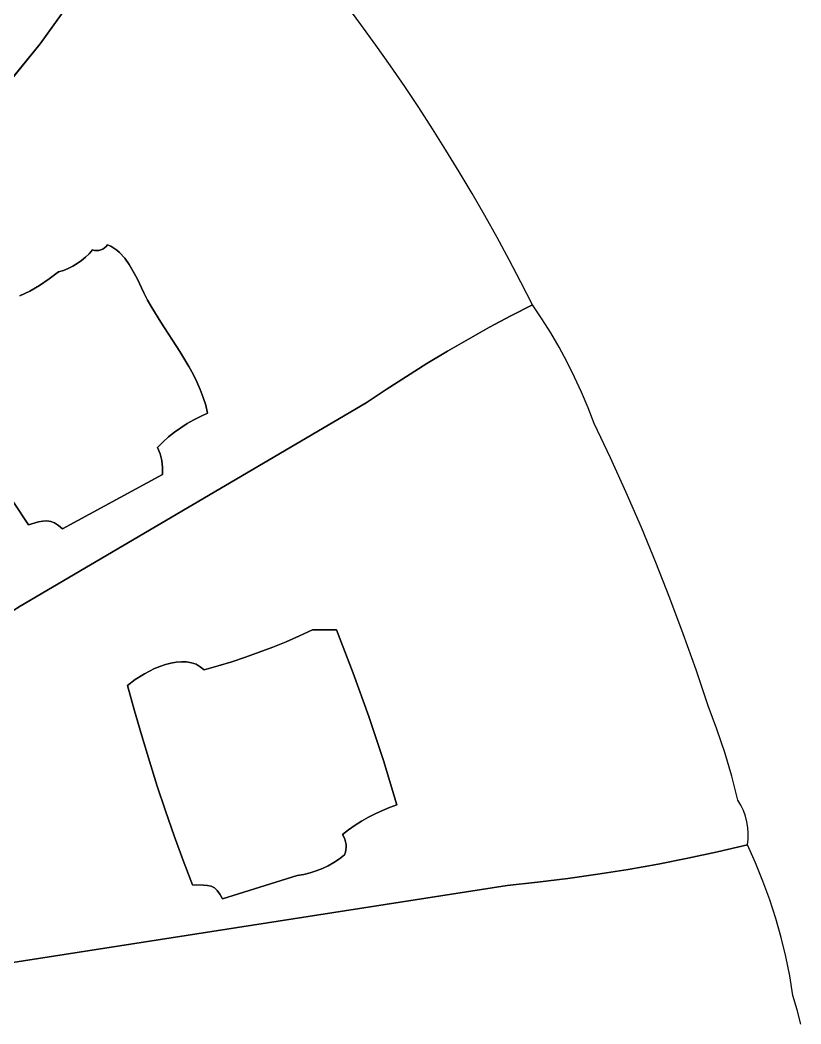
# Model space of a CAD drawing. Header units: inches. Extents: x 37.5 to 70.3, y 17.4 to 61.6.
# Drawn here: x 64.35 to 69.43, y 35.59 to 42.12 of the extents above; entities that cross this region are included whole.
import ezdxf

# ---------------------------------------------------------------- set-up
doc = ezdxf.new("R2010")
doc.units = ezdxf.units.IN
doc.layers.add('SURFACES_FOR_SKETCHUP', color=7, linetype='Continuous')

msp = doc.modelspace()

# ---------------------------------------------------------------- linework, layer by layer
at = {"layer": 'SURFACES_FOR_SKETCHUP'}
for points, invisible_edges in [([(63.5474, 42.1031), (64.7668, 42.3424), (63.4021, 42.2186)], 3), ([(64.7668, 42.3424), (63.5474, 42.1031), (64.6237, 42.1543)], 3), ([(64.9645, 40.6353), (66.4724, 42.2195), (64.6237, 42.1543)], 11), ([(64.9835, 40.6214), (66.4724, 42.2195), (64.9645, 40.6353)], 3), ([(66.4724, 42.2195), (64.9835, 40.6214), (66.5705, 42.0876)], 3), ([(63.6882, 41.9822), (64.6237, 42.1543), (63.5474, 42.1031)], 3), ([(64.6237, 42.1543), (63.6882, 41.9822), (64.4859, 41.9621)], 3), ([(64.6237, 42.1543), (64.4859, 41.9621), (64.9229, 40.6566)], 10), ([(64.9229, 40.6566), (64.9443, 40.6471), (64.6237, 42.1543)], 10), ([(64.9443, 40.6471), (64.9645, 40.6353), (64.6237, 42.1543)], 10), ([(65.0015, 40.6056), (66.5705, 42.0876), (64.9835, 40.6214)], 3), ([(66.5705, 42.0876), (65.0015, 40.6056), (66.667, 41.9544)], 3), ([(63.6711, 41.8793), (64.4859, 41.9621), (63.6826, 41.93)], 3), ([(64.4859, 41.9621), (63.6711, 41.8793), (63.9365, 41.2935)], 3), ([(63.6826, 41.93), (64.4859, 41.9621), (63.6882, 41.9822)], 3), ([(64.4859, 41.9621), (63.9365, 41.2935), (64.8254, 40.6238)], 10), ([(64.8254, 40.6238), (64.9229, 40.6566), (64.4859, 41.9621)], 11), ([(65.0343, 40.5692), (66.667, 41.9544), (65.0015, 40.6056)], 3), ([(66.667, 41.9544), (65.0343, 40.5692), (66.7616, 41.82)], 3), ([(65.0638, 40.5278), (66.7616, 41.82), (65.0343, 40.5692)], 3), ([(66.7616, 41.82), (65.0638, 40.5278), (66.8546, 41.6844)], 3), ([(65.0903, 40.483), (66.8546, 41.6844), (65.0638, 40.5278)], 3), ([(66.8546, 41.6844), (65.0903, 40.483), (66.9457, 41.5477)], 3), ([(65.1146, 40.4366), (66.9457, 41.5477), (65.0903, 40.483)], 3), ([(66.9457, 41.5477), (65.1146, 40.4366), (67.0351, 41.4098)], 3), ([(65.1586, 40.3455), (67.0351, 41.4098), (65.1146, 40.4366)], 3), ([(65.1835, 40.2978), (67.0351, 41.4098), (65.1586, 40.3455)], 3), ([(65.2104, 40.2502), (67.0351, 41.4098), (65.1835, 40.2978)], 3), ([(65.2691, 40.155), (67.0351, 41.4098), (65.2104, 40.2502)], 3), ([(67.0351, 41.4098), (65.2691, 40.155), (67.1227, 41.2707)], 3), ([(64.0737, 40.2944), (64.4179, 40.3554), (63.9365, 41.2935)], 11), ([(64.4808, 40.3925), (63.9365, 41.2935), (64.4179, 40.3554)], 3), ([(64.5429, 40.4346), (63.9365, 41.2935), (64.4808, 40.3925)], 3), ([(64.6048, 40.48), (63.9365, 41.2935), (64.5429, 40.4346)], 3), ([(64.6048, 40.48), (64.8254, 40.6238), (63.9365, 41.2935)], 11), ([(67.1227, 41.2707), (65.2691, 40.155), (66.866, 39.8013)], 11), ([(67.1227, 41.2707), (66.866, 39.8013), (67.2084, 41.1305)], 3), ([(66.9993, 39.8844), (67.2084, 41.1305), (66.866, 39.8013)], 3), ([(67.2084, 41.1305), (66.9993, 39.8844), (67.2924, 40.9892)], 3), ([(67.1338, 39.9652), (67.2924, 40.9892), (66.9993, 39.8844)], 3), ([(67.2924, 40.9892), (67.1338, 39.9652), (67.3745, 40.8468)], 3), ([(67.1338, 39.9652), (67.2697, 40.0439), (67.3745, 40.8468)], 10), ([(67.4549, 40.7033), (67.3745, 40.8468), (67.2697, 40.0439)], 10), ([(67.4549, 40.7033), (67.2697, 40.0439), (67.5333, 40.5588)], 3), ([(64.8254, 40.6238), (64.8797, 40.6238), (64.9229, 40.6566)], 11), ([(64.8797, 40.6238), (64.8921, 40.6292), (64.9229, 40.6566)], 10), ([(64.9229, 40.6566), (64.8921, 40.6292), (64.914, 40.6456)], 3), ([(64.9037, 40.6364), (64.914, 40.6456), (64.8921, 40.6292)], 2), ([(64.9037, 40.6364), (64.8921, 40.6292), (64.9645, 40.6353)], 10), ([(64.9835, 40.6214), (64.9645, 40.6353), (64.8921, 40.6292)], 10), ([(64.9443, 40.6471), (64.914, 40.6456), (64.9037, 40.6364)], 9), ([(64.9443, 40.6471), (64.9037, 40.6364), (64.9645, 40.6353)], 3), ([(64.9443, 40.6471), (64.9229, 40.6566), (64.914, 40.6456)], 8), ([(64.6048, 40.48), (64.7264, 40.5345), (64.8254, 40.6238)], 11), ([(64.7264, 40.5345), (64.7536, 40.5538), (64.8254, 40.6238)], 10), ([(64.8254, 40.6238), (64.7536, 40.5538), (64.8033, 40.5986)], 3), ([(64.7793, 40.5752), (64.8033, 40.5986), (64.7536, 40.5538)], 2), ([(64.7793, 40.5752), (64.7536, 40.5538), (65.0638, 40.5278)], 10), ([(64.7793, 40.5752), (64.8665, 40.6205), (64.8033, 40.5986)], 3), ([(64.8665, 40.6205), (64.7793, 40.5752), (65.0638, 40.5278)], 11), ([(64.8391, 40.6205), (64.8254, 40.6238), (64.8033, 40.5986)], 8), ([(64.8391, 40.6205), (64.8033, 40.5986), (64.8529, 40.6194)], 3), ([(64.8529, 40.6194), (64.8033, 40.5986), (64.8665, 40.6205)], 3), ([(64.8254, 40.6238), (64.8391, 40.6205), (64.8665, 40.6205)], 10), ([(64.8797, 40.6238), (64.8254, 40.6238), (64.8665, 40.6205)], 3), ([(64.8529, 40.6194), (64.8665, 40.6205), (64.8391, 40.6205)], 2), ([(64.8797, 40.6238), (64.8665, 40.6205), (65.0343, 40.5692)], 10), ([(65.0638, 40.5278), (65.0343, 40.5692), (64.8665, 40.6205)], 10), ([(64.8921, 40.6292), (64.8797, 40.6238), (65.0015, 40.6056)], 10), ([(65.0343, 40.5692), (65.0015, 40.6056), (64.8797, 40.6238)], 10), ([(65.0015, 40.6056), (64.9835, 40.6214), (64.8921, 40.6292)], 10), ([(64.7264, 40.5345), (64.6048, 40.48), (64.6978, 40.5174)], 3), ([(64.6048, 40.48), (64.6369, 40.4901), (64.6978, 40.5174)], 10), ([(64.6679, 40.5026), (64.6978, 40.5174), (64.6369, 40.4901)], 2), ([(64.6679, 40.5026), (64.6369, 40.4901), (65.1835, 40.2978)], 10), ([(64.6978, 40.5174), (64.6679, 40.5026), (65.1586, 40.3455)], 10), ([(65.1835, 40.2978), (65.1586, 40.3455), (64.6679, 40.5026)], 10), ([(64.7264, 40.5345), (64.6978, 40.5174), (65.1146, 40.4366)], 10), ([(65.1586, 40.3455), (65.1146, 40.4366), (64.6978, 40.5174)], 10), ([(64.7536, 40.5538), (64.7264, 40.5345), (65.1146, 40.4366)], 10), ([(65.0903, 40.483), (65.0638, 40.5278), (64.7536, 40.5538)], 10), ([(65.1146, 40.4366), (65.0903, 40.483), (64.7536, 40.5538)], 10), ([(67.4068, 40.1204), (67.5333, 40.5588), (67.2697, 40.0439)], 3), ([(67.5333, 40.5588), (67.4068, 40.1204), (67.6099, 40.4133)], 3), ([(64.6369, 40.4901), (64.6048, 40.48), (64.5429, 40.4346)], 8), ([(64.6369, 40.4901), (64.5429, 40.4346), (65.1835, 40.2978)], 11), ([(64.4808, 40.3925), (64.4179, 40.3554), (65.2691, 40.155)], 10), ([(64.5429, 40.4346), (64.4808, 40.3925), (65.2104, 40.2502)], 10), ([(65.2691, 40.155), (65.2104, 40.2502), (64.4808, 40.3925)], 10), ([(65.2104, 40.2502), (65.1835, 40.2978), (64.5429, 40.4346)], 10), ([(67.5451, 40.1946), (67.6099, 40.4133), (67.4068, 40.1204)], 3), ([(67.6847, 40.2667), (67.6099, 40.4133), (67.5451, 40.1946)], 2), ([(65.2478, 39.34), (64.3538, 40.3245), (64.0403, 39.4397)], 11), ([(64.4179, 40.3554), (64.0737, 40.2944), (64.3538, 40.3245)], 3), ([(64.3538, 40.3245), (65.2478, 39.34), (64.4179, 40.3554)], 3), ([(64.4179, 40.3554), (65.2478, 39.34), (65.2691, 40.155)], 11), ([(67.6847, 40.2667), (67.5451, 40.1946), (67.7458, 40.1765)], 2), ([(67.5451, 40.1946), (67.4068, 40.1204), (67.8039, 40.0844)], 10), ([(67.7458, 40.1765), (67.5451, 40.1946), (67.8039, 40.0844)], 3), ([(65.2829, 39.3751), (65.2691, 40.155), (65.2478, 39.34)], 3), ([(65.3932, 39.9631), (66.7342, 39.7161), (65.2691, 40.155)], 3), ([(66.866, 39.8013), (65.2691, 40.155), (66.7342, 39.7161)], 3), ([(65.2691, 40.155), (65.2829, 39.3751), (65.3932, 39.9631)], 3), ([(67.2697, 40.0439), (67.9107, 39.8948), (67.4068, 40.1204)], 3), ([(67.8589, 39.9905), (67.4068, 40.1204), (67.9107, 39.8948)], 3), ([(67.8589, 39.9905), (67.8039, 40.0844), (67.4068, 40.1204)], 10), ([(67.1338, 39.9652), (67.9593, 39.7975), (67.2697, 40.0439)], 3), ([(67.9107, 39.8948), (67.2697, 40.0439), (67.9593, 39.7975)], 3), ([(65.3198, 39.4083), (65.3932, 39.9631), (65.2829, 39.3751)], 3), ([(65.3932, 39.9631), (65.3198, 39.4083), (65.4518, 39.8656)], 3), ([(65.4518, 39.8656), (66.6036, 39.6288), (65.3932, 39.9631)], 3), ([(66.7342, 39.7161), (65.3932, 39.9631), (66.6036, 39.6288)], 3), ([(67.1338, 39.9652), (66.9993, 39.8844), (68.0468, 39.5982)], 10), ([(68.0468, 39.5982), (68.0047, 39.6986), (67.1338, 39.9652)], 10), ([(67.9593, 39.7975), (67.1338, 39.9652), (68.0047, 39.6986)], 3), ([(65.3583, 39.4394), (65.4518, 39.8656), (65.3198, 39.4083)], 3), ([(65.4518, 39.8656), (65.3583, 39.4394), (65.4788, 39.8163)], 3), ([(65.4788, 39.8163), (66.6036, 39.6288), (65.4518, 39.8656)], 3), ([(66.9993, 39.8844), (66.866, 39.8013), (68.0855, 39.4963)], 10), ([(68.0855, 39.4963), (68.0468, 39.5982), (66.9993, 39.8844)], 10), ([(65.3984, 39.4683), (65.4788, 39.8163), (65.3583, 39.4394)], 3), ([(65.4788, 39.8163), (65.3984, 39.4683), (65.5035, 39.7665)], 3), ([(65.5035, 39.7665), (66.6036, 39.6288), (65.4788, 39.8163)], 3), ([(66.7342, 39.7161), (68.192, 39.2727), (66.866, 39.8013)], 3), ([(68.0855, 39.4963), (66.866, 39.8013), (68.192, 39.2727)], 3), ([(65.44, 39.4951), (65.5035, 39.7665), (65.3984, 39.4683)], 3), ([(65.5035, 39.7665), (65.44, 39.4951), (65.5258, 39.7162)], 3), ([(65.5258, 39.7162), (66.6036, 39.6288), (65.5035, 39.7665)], 3), ([(65.4829, 39.5197), (65.5258, 39.7162), (65.44, 39.4951)], 3), ([(65.5258, 39.7162), (65.4829, 39.5197), (65.545, 39.6654)], 3), ([(65.5272, 39.542), (65.545, 39.6654), (65.4829, 39.5197)], 3), ([(65.545, 39.6654), (66.6036, 39.6288), (65.5258, 39.7162)], 3), ([(65.545, 39.6654), (65.5272, 39.542), (65.5608, 39.614)], 3), ([(65.5608, 39.614), (66.6036, 39.6288), (65.545, 39.6654)], 3), ([(66.7342, 39.7161), (66.6036, 39.6288), (68.192, 39.2727)], 10), ([(64.3549, 38.3096), (65.4029, 37.9478), (66.6036, 39.6288)], 3), ([(66.6036, 39.6288), (65.2803, 39.1642), (64.3549, 38.3096)], 3), ([(65.2803, 39.1642), (66.6036, 39.6288), (65.5727, 39.5619)], 11), ([(65.4029, 37.9478), (65.4361, 37.9467), (66.6036, 39.6288)], 10), ([(65.4361, 37.9467), (65.9091, 38.009), (66.6036, 39.6288)], 11), ([(65.5727, 39.5619), (65.5608, 39.614), (65.5272, 39.542)], 2), ([(65.5727, 39.5619), (66.6036, 39.6288), (65.5608, 39.614)], 3), ([(65.9968, 38.0425), (66.6036, 39.6288), (65.9091, 38.009)], 3), ([(66.0837, 38.078), (66.6036, 39.6288), (65.9968, 38.0425)], 3), ([(66.0837, 38.078), (66.1698, 38.1154), (66.6036, 39.6288)], 10), ([(66.255, 38.1547), (66.6036, 39.6288), (66.1698, 38.1154)], 3), ([(66.4113, 38.1547), (66.6036, 39.6288), (66.255, 38.1547)], 3), ([(66.4113, 38.1547), (68.192, 39.2727), (66.6036, 39.6288)], 11), ([(65.5727, 39.5619), (65.5272, 39.542), (65.2803, 39.1642)], 10), ([(65.5272, 39.542), (65.4829, 39.5197), (65.2803, 39.1642)], 10), ([(65.2811, 39.2095), (65.2803, 39.1642), (65.4829, 39.5197)], 10), ([(65.44, 39.4951), (65.2811, 39.2095), (65.4829, 39.5197)], 3), ([(65.3984, 39.4683), (65.2811, 39.2095), (65.44, 39.4951)], 3), ([(65.3984, 39.4683), (65.3583, 39.4394), (65.2811, 39.2095)], 10), ([(64.1277, 39.2861), (65.2478, 39.34), (64.0403, 39.4397)], 3), ([(65.2829, 39.3751), (65.2647, 39.298), (65.3198, 39.4083)], 3), ([(65.2759, 39.2543), (65.3198, 39.4083), (65.2647, 39.298)], 3), ([(65.3583, 39.4394), (65.3198, 39.4083), (65.2759, 39.2543)], 10), ([(65.2759, 39.2543), (65.2811, 39.2095), (65.3583, 39.4394)], 10), ([(64.2184, 39.1345), (65.2478, 39.34), (64.1277, 39.2861)], 3), ([(64.5536, 38.8586), (65.2478, 39.34), (64.2184, 39.1345)], 11), ([(64.5784, 38.8493), (65.2478, 39.34), (64.5536, 38.8586)], 3), ([(64.5784, 38.8493), (64.6038, 38.8336), (65.2478, 39.34)], 10), ([(65.2803, 39.1642), (65.2478, 39.34), (64.6038, 38.8336)], 11), ([(65.2829, 39.3751), (65.2478, 39.34), (65.2647, 39.298)], 8), ([(65.2759, 39.2543), (65.2647, 39.298), (65.2478, 39.34)], 8), ([(65.2803, 39.1642), (65.2759, 39.2543), (65.2478, 39.34)], 11), ([(68.192, 39.2727), (66.4113, 38.1547), (68.2946, 39.0473)], 3), ([(65.2803, 39.1642), (65.2811, 39.2095), (65.2759, 39.2543)], 8), ([(64.3123, 38.9848), (64.5536, 38.8586), (64.2184, 39.1345)], 3), ([(64.6305, 38.8106), (64.3549, 38.3096), (65.2803, 39.1642)], 3), ([(64.6038, 38.8336), (64.6305, 38.8106), (65.2803, 39.1642)], 8), ([(68.2946, 39.0473), (66.4113, 38.1547), (68.3933, 38.8203)], 3), ([(64.3123, 38.9848), (64.2473, 38.2385), (64.4095, 38.8371)], 3), ([(64.3123, 38.9848), (64.4095, 38.8371), (64.4743, 38.856)], 8), ([(64.3123, 38.9848), (64.4743, 38.856), (64.5023, 38.8611)], 9), ([(64.3123, 38.9848), (64.5023, 38.8611), (64.5285, 38.8623)], 9), ([(64.3123, 38.9848), (64.5285, 38.8623), (64.5536, 38.8586)], 9), ([(64.3549, 38.3096), (64.4095, 38.8371), (64.2473, 38.2385)], 3), ([(64.6305, 38.8106), (64.4095, 38.8371), (64.3549, 38.3096)], 11), ([(64.4095, 38.8371), (64.6305, 38.8106), (64.4743, 38.856)], 3), ([(64.4743, 38.856), (64.6038, 38.8336), (64.5023, 38.8611)], 3), ([(64.6305, 38.8106), (64.6038, 38.8336), (64.4743, 38.856)], 10), ([(64.5285, 38.8623), (64.5023, 38.8611), (64.5784, 38.8493)], 10), ([(64.6038, 38.8336), (64.5784, 38.8493), (64.5023, 38.8611)], 10), ([(64.5536, 38.8586), (64.5285, 38.8623), (64.5784, 38.8493)], 2), ([(66.5202, 37.8742), (68.3933, 38.8203), (66.4113, 38.1547)], 3), ([(68.3933, 38.8203), (66.5202, 37.8742), (68.488, 38.5915)], 3), ([(68.488, 38.5915), (66.5202, 37.8742), (68.5787, 38.3612)], 3), ([(66.622, 37.5911), (68.5787, 38.3612), (66.5202, 37.8742)], 3), ([(68.5787, 38.3612), (66.622, 37.5911), (68.6655, 38.1293)], 3), ([(65.0529, 37.7943), (64.3549, 38.3096), (64.2473, 38.2385)], 9), ([(64.3549, 38.3096), (65.0529, 37.7943), (65.1033, 37.8322)], 9), ([(64.3549, 38.3096), (65.1033, 37.8322), (65.1631, 37.8696)], 9), ([(64.3549, 38.3096), (65.1631, 37.8696), (65.2292, 37.9031)], 9), ([(64.3549, 38.3096), (65.2292, 37.9031), (65.2637, 37.9173)], 9), ([(64.3549, 38.3096), (65.2637, 37.9173), (65.2987, 37.9293)], 9), ([(64.3549, 38.3096), (65.2987, 37.9293), (65.3338, 37.9387)], 9), ([(64.3549, 38.3096), (65.3338, 37.9387), (65.3687, 37.945)], 9), ([(64.3549, 38.3096), (65.3687, 37.945), (65.4029, 37.9478)], 9), ([(65.0529, 37.7943), (64.2473, 38.2385), (64.1384, 38.1695)], 9), ([(65.0529, 37.7943), (64.1384, 38.1695), (64.0284, 38.1024)], 9), ([(66.1698, 38.1154), (66.5202, 37.8742), (66.255, 38.1547)], 3), ([(66.4113, 38.1547), (66.255, 38.1547), (66.5202, 37.8742)], 2), ([(64.0284, 38.1024), (63.7528, 37.1318), (65.0979, 37.6298)], 11), ([(65.0529, 37.7943), (64.0284, 38.1024), (65.0979, 37.6298)], 3), ([(66.0837, 38.078), (66.5202, 37.8742), (66.1698, 38.1154)], 3), ([(66.7168, 37.3055), (68.6655, 38.1293), (66.622, 37.5911)], 3), ([(68.7483, 37.896), (68.6655, 38.1293), (66.7168, 37.3055)], 10), ([(65.9091, 38.009), (66.622, 37.5911), (65.9968, 38.0425)], 3), ([(65.9968, 38.0425), (66.5202, 37.8742), (66.0837, 38.078)], 3), ([(66.5202, 37.8742), (65.9968, 38.0425), (66.622, 37.5911)], 3), ([(65.9091, 38.009), (65.4361, 37.9467), (65.8207, 37.9775)], 3), ([(65.4679, 37.9412), (65.8207, 37.9775), (65.4361, 37.9467)], 3), ([(65.8207, 37.9775), (65.4679, 37.9412), (65.7316, 37.9479)], 3), ([(65.8207, 37.9775), (65.7316, 37.9479), (66.45, 36.8251)], 10), ([(65.8207, 37.9775), (66.622, 37.5911), (65.9091, 38.009)], 3), ([(66.622, 37.5911), (65.8207, 37.9775), (66.45, 36.8251)], 11), ([(65.2637, 37.9173), (65.0979, 37.6298), (65.2987, 37.9293)], 3), ([(65.2987, 37.9293), (65.0979, 37.6298), (65.5515, 37.8948)], 11), ([(65.2292, 37.9031), (65.0979, 37.6298), (65.2637, 37.9173)], 3), ([(65.1631, 37.8696), (65.0979, 37.6298), (65.2292, 37.9031)], 3), ([(65.1452, 37.466), (65.5515, 37.8948), (65.0979, 37.6298)], 3), ([(65.1947, 37.3029), (65.5515, 37.8948), (65.1452, 37.466)], 3), ([(65.2465, 37.1404), (65.5515, 37.8948), (65.1947, 37.3029)], 3), ([(65.6419, 37.9204), (65.2465, 37.1404), (65.7316, 37.9479)], 3), ([(65.7316, 37.9479), (65.2465, 37.1404), (66.45, 36.8251)], 11), ([(65.5515, 37.8948), (65.2465, 37.1404), (65.6419, 37.9204)], 3), ([(65.2987, 37.9293), (65.5515, 37.8948), (65.3338, 37.9387)], 3), ([(65.3338, 37.9387), (65.5515, 37.8948), (65.3687, 37.945)], 3), ([(65.3687, 37.945), (65.5515, 37.8948), (65.4029, 37.9478)], 3), ([(65.4361, 37.9467), (65.4029, 37.9478), (65.5515, 37.8948)], 10), ([(65.4361, 37.9467), (65.5515, 37.8948), (65.4679, 37.9412)], 3), ([(65.498, 37.9311), (65.7316, 37.9479), (65.4679, 37.9412)], 3), ([(65.498, 37.9311), (65.4679, 37.9412), (65.5515, 37.8948)], 10), ([(65.7316, 37.9479), (65.498, 37.9311), (65.6419, 37.9204)], 3), ([(65.526, 37.9157), (65.6419, 37.9204), (65.498, 37.9311)], 3), ([(65.5515, 37.8948), (65.526, 37.9157), (65.498, 37.9311)], 8), ([(65.5515, 37.8948), (65.6419, 37.9204), (65.526, 37.9157)], 2), ([(68.7483, 37.896), (66.7168, 37.3055), (67.9149, 36.5395)], 11), ([(67.9149, 36.5395), (68.1109, 36.5673), (68.7483, 37.896)], 10), ([(68.827, 37.6611), (68.7483, 37.896), (68.1109, 36.5673)], 10), ([(65.1033, 37.8322), (65.0529, 37.7943), (65.0979, 37.6298)], 8), ([(65.1033, 37.8322), (65.0979, 37.6298), (65.1631, 37.8696)], 3), ([(68.1109, 36.5673), (68.3063, 36.5985), (68.827, 37.6611)], 10), ([(68.8842, 37.5107), (68.827, 37.6611), (68.3063, 36.5985)], 10), ([(63.8056, 37.0421), (65.0979, 37.6298), (63.7528, 37.1318)], 3), ([(65.0979, 37.6298), (63.8056, 37.0421), (65.1452, 37.466)], 3), ([(66.4902, 36.856), (66.622, 37.5911), (66.45, 36.8251)], 3), ([(66.622, 37.5911), (66.4902, 36.856), (66.7168, 37.3055)], 3), ([(68.3063, 36.5985), (68.5011, 36.6332), (68.8842, 37.5107)], 10), ([(68.9356, 37.3582), (68.8842, 37.5107), (68.5011, 36.6332)], 10), ([(65.1452, 37.466), (63.8056, 37.0421), (65.1947, 37.3029)], 3), ([(66.5318, 36.8851), (66.7168, 37.3055), (66.4902, 36.856)], 3), ([(66.5745, 36.9122), (66.7168, 37.3055), (66.5318, 36.8851)], 3), ([(66.6184, 36.9374), (66.7168, 37.3055), (66.5745, 36.9122)], 3), ([(66.6634, 36.9605), (66.7168, 37.3055), (66.6184, 36.9374)], 3), ([(66.7095, 36.9816), (66.7168, 37.3055), (66.6634, 36.9605)], 3), ([(66.7565, 37.0006), (66.7168, 37.3055), (66.7095, 36.9816)], 3), ([(67.7184, 36.5151), (67.9149, 36.5395), (66.7168, 37.3055)], 10), ([(66.7168, 37.3055), (66.8043, 37.0175), (67.7184, 36.5151)], 10), ([(66.8043, 37.0175), (66.7168, 37.3055), (66.7565, 37.0006)], 2), ([(68.981, 37.2038), (68.9356, 37.3582), (68.5011, 36.6332)], 10), ([(65.1947, 37.3029), (63.8056, 37.0421), (65.2465, 37.1404)], 3), ([(68.5011, 36.6332), (68.6954, 36.6713), (68.981, 37.2038)], 10), ([(69.0205, 37.0478), (68.981, 37.2038), (68.6954, 36.6713)], 10), ([(65.2465, 37.1404), (63.8056, 37.0421), (65.3004, 36.9787)], 3), ([(65.3004, 36.9787), (66.45, 36.8251), (65.2465, 37.1404)], 3), ([(68.8889, 36.7127), (69.0205, 37.0478), (68.6954, 36.6713)], 3), ([(69.0205, 37.0478), (68.8889, 36.7127), (69.0404, 37.015)], 3), ([(64.2081, 35.9778), (65.3004, 36.9787), (63.8056, 37.0421)], 3), ([(66.8043, 37.0175), (66.7565, 37.0006), (66.4643, 36.6932)], 10), ([(67.5216, 36.4941), (66.8043, 37.0175), (66.4643, 36.6932)], 11), ([(66.4695, 36.7098), (66.4643, 36.6932), (66.7565, 37.0006)], 10), ([(66.7565, 37.0006), (66.7095, 36.9816), (66.4695, 36.7098)], 10), ([(66.6634, 36.9605), (66.4695, 36.7098), (66.7095, 36.9816)], 3), ([(67.5216, 36.4941), (67.7184, 36.5151), (66.8043, 37.0175)], 10), ([(69.0404, 37.015), (68.8889, 36.7127), (69.0569, 36.9808)], 3), ([(69.0699, 36.9452), (69.0569, 36.9808), (68.8889, 36.7127)], 10), ([(65.3565, 36.8177), (65.3004, 36.9787), (64.2081, 35.9778)], 10), ([(66.45, 36.8251), (65.3004, 36.9787), (66.1556, 36.5594)], 11), ([(65.3565, 36.8177), (66.1556, 36.5594), (65.3004, 36.9787)], 3), ([(66.4695, 36.7098), (66.6634, 36.9605), (66.4727, 36.7268)], 3), ([(66.6184, 36.9374), (66.4727, 36.7268), (66.6634, 36.9605)], 3), ([(66.6184, 36.9374), (66.5745, 36.9122), (66.4727, 36.7268)], 10), ([(69.0795, 36.9087), (69.0699, 36.9452), (68.8889, 36.7127)], 10), ([(66.4902, 36.856), (66.45, 36.8251), (66.4587, 36.81)], 8), ([(66.4902, 36.856), (66.4587, 36.81), (66.4654, 36.7941)], 9), ([(66.4902, 36.856), (66.4654, 36.7941), (66.4702, 36.7777)], 9), ([(66.4902, 36.856), (66.4702, 36.7777), (66.5318, 36.8851)], 3), ([(66.4731, 36.7609), (66.5318, 36.8851), (66.4702, 36.7777)], 3), ([(66.4739, 36.7438), (66.4727, 36.7268), (66.5745, 36.9122)], 10), ([(66.4731, 36.7609), (66.4739, 36.7438), (66.5318, 36.8851)], 10), ([(66.5745, 36.9122), (66.5318, 36.8851), (66.4739, 36.7438)], 10), ([(69.0795, 36.9087), (68.8889, 36.7127), (69.0855, 36.8714)], 3), ([(69.0855, 36.8714), (68.8889, 36.7127), (69.0879, 36.8336)], 3), ([(65.4148, 36.6575), (65.3565, 36.8177), (64.2081, 35.9778)], 10), ([(65.5974, 36.4889), (65.6181, 36.4786), (65.3565, 36.8177)], 10), ([(65.4148, 36.6575), (65.5974, 36.4889), (65.3565, 36.8177)], 3), ([(66.1556, 36.5594), (65.3565, 36.8177), (65.6181, 36.4786)], 11), ([(66.1556, 36.5594), (66.1979, 36.5663), (66.45, 36.8251)], 10), ([(66.1979, 36.5663), (66.2393, 36.5762), (66.45, 36.8251)], 10), ([(66.2799, 36.5889), (66.45, 36.8251), (66.2393, 36.5762)], 3), ([(66.3195, 36.6044), (66.45, 36.8251), (66.2799, 36.5889)], 3), ([(66.3195, 36.6044), (66.3578, 36.6227), (66.45, 36.8251)], 10), ([(66.3578, 36.6227), (66.3948, 36.6436), (66.45, 36.8251)], 10), ([(66.3948, 36.6436), (66.4304, 36.6671), (66.45, 36.8251)], 10), ([(66.4587, 36.81), (66.45, 36.8251), (66.4304, 36.6671)], 10), ([(66.4654, 36.7941), (66.4587, 36.81), (66.4304, 36.6671)], 10), ([(66.4702, 36.7777), (66.4654, 36.7941), (66.4304, 36.6671)], 10), ([(69.0867, 36.7956), (69.0879, 36.8336), (68.8889, 36.7127)], 10), ([(69.0818, 36.7576), (69.0867, 36.7956), (68.8889, 36.7127)], 2), ([(66.4731, 36.7609), (66.4702, 36.7777), (66.4304, 36.6671)], 10), ([(66.4739, 36.7438), (66.4731, 36.7609), (66.4304, 36.6671)], 10), ([(66.4739, 36.7438), (66.4304, 36.6671), (66.4727, 36.7268)], 3), ([(66.4695, 36.7098), (66.4727, 36.7268), (66.4304, 36.6671)], 10), ([(69.1348, 36.6408), (69.0818, 36.7576), (68.8889, 36.7127)], 8), ([(65.4752, 36.498), (65.4148, 36.6575), (64.2081, 35.9778)], 10), ([(65.4148, 36.6575), (65.4752, 36.498), (65.5459, 36.4972)], 8), ([(65.4148, 36.6575), (65.5459, 36.4972), (65.5736, 36.4947)], 9), ([(65.4148, 36.6575), (65.5736, 36.4947), (65.5974, 36.4889)], 9), ([(67.5216, 36.4941), (66.4304, 36.6671), (66.3948, 36.6436)], 9), ([(66.4643, 36.6932), (66.4695, 36.7098), (66.4304, 36.6671)], 2), ([(67.5216, 36.4941), (66.4643, 36.6932), (66.4304, 36.6671)], 9), ([(68.5011, 36.6332), (69.2668, 36.2801), (68.6954, 36.6713)], 3), ([(68.6954, 36.6713), (69.1833, 36.5222), (68.8889, 36.7127)], 3), ([(69.2273, 36.4019), (68.6954, 36.6713), (69.2668, 36.2801)], 3), ([(69.1833, 36.5222), (68.6954, 36.6713), (69.2273, 36.4019)], 3), ([(69.1348, 36.6408), (68.8889, 36.7127), (69.1833, 36.5222)], 3), ([(66.2799, 36.5889), (66.2393, 36.5762), (67.5216, 36.4941)], 10), ([(66.3195, 36.6044), (66.2799, 36.5889), (67.5216, 36.4941)], 10), ([(66.3578, 36.6227), (66.3195, 36.6044), (67.5216, 36.4941)], 10), ([(67.5216, 36.4941), (66.3948, 36.6436), (66.3578, 36.6227)], 9), ([(68.1109, 36.5673), (69.378, 35.7801), (68.3063, 36.5985)], 3), ([(68.3063, 36.5985), (69.3317, 36.0324), (68.5011, 36.6332)], 3), ([(69.3572, 35.9068), (69.3317, 36.0324), (68.3063, 36.5985)], 10), ([(69.378, 35.7801), (69.3572, 35.9068), (68.3063, 36.5985)], 10), ([(69.2668, 36.2801), (68.5011, 36.6332), (69.3016, 36.1568)], 3), ([(69.3016, 36.1568), (68.5011, 36.6332), (69.3317, 36.0324)], 3), ([(65.6181, 36.4786), (65.6366, 36.4624), (66.1556, 36.5594)], 10), ([(65.6366, 36.4624), (65.6537, 36.4388), (66.1556, 36.5594)], 10), ([(65.6537, 36.4388), (65.6702, 36.4065), (66.1556, 36.5594)], 8), ([(66.1979, 36.5663), (66.1556, 36.5594), (65.6702, 36.4065)], 8), ([(65.6702, 36.4065), (67.5216, 36.4941), (66.1979, 36.5663)], 11), ([(66.2393, 36.5762), (66.1979, 36.5663), (67.5216, 36.4941)], 10), ([(67.9149, 36.5395), (67.2233, 35.2955), (68.1109, 36.5673)], 3), ([(68.1109, 36.5673), (67.2233, 35.2955), (69.378, 35.7801)], 11), ([(67.9149, 36.5395), (67.7184, 36.5151), (67.2233, 35.2955)], 10), ([(65.6702, 36.4065), (65.4752, 36.498), (64.2081, 35.9778)], 11), ([(67.5216, 36.4941), (64.2081, 35.9778), (65.8651, 35.458)], 10), ([(65.6702, 36.4065), (64.2081, 35.9778), (67.5216, 36.4941)], 9), ([(65.4752, 36.498), (65.6702, 36.4065), (65.5459, 36.4972)], 3), ([(65.5459, 36.4972), (65.6537, 36.4388), (65.5736, 36.4947)], 3), ([(65.6702, 36.4065), (65.6537, 36.4388), (65.5459, 36.4972)], 10), ([(65.5974, 36.4889), (65.5736, 36.4947), (65.6366, 36.4624)], 10), ([(65.6537, 36.4388), (65.6366, 36.4624), (65.5736, 36.4947)], 10), ([(65.6181, 36.4786), (65.5974, 36.4889), (65.6366, 36.4624)], 2), ([(65.8651, 35.458), (66.281, 35.458), (67.5216, 36.4941)], 10), ([(66.281, 35.458), (66.7609, 35.3403), (67.5216, 36.4941)], 11), ([(66.8385, 35.3413), (67.5216, 36.4941), (66.7609, 35.3403)], 3), ([(66.916, 35.3389), (67.5216, 36.4941), (66.8385, 35.3413)], 3), ([(66.9934, 35.3331), (67.5216, 36.4941), (66.916, 35.3389)], 3), ([(66.9934, 35.3331), (67.0705, 35.324), (67.5216, 36.4941)], 10), ([(67.0705, 35.324), (67.1471, 35.3114), (67.5216, 36.4941)], 10), ([(67.1471, 35.3114), (67.2233, 35.2955), (67.5216, 36.4941)], 10), ([(67.7184, 36.5151), (67.5216, 36.4941), (67.2233, 35.2955)], 10), ([(64.4637, 34.7469), (64.2081, 35.9778), (63.7618, 35.2798)], 10), ([(64.4637, 34.7469), (65.8387, 35.3444), (64.2081, 35.9778)], 3), ([(65.8504, 35.4015), (64.2081, 35.9778), (65.8387, 35.3444)], 3), ([(65.8651, 35.458), (64.2081, 35.9778), (65.8504, 35.4015)], 3), ([(69.4064, 35.6873), (69.378, 35.7801), (67.2233, 35.2955)], 10), ([(69.4302, 35.5934), (69.4064, 35.6873), (67.2233, 35.2955)], 10)]:
    msp.add_3dface(points, dxfattribs=dict(at, invisible_edges=invisible_edges))

doc.saveas('drawing.dxf')
